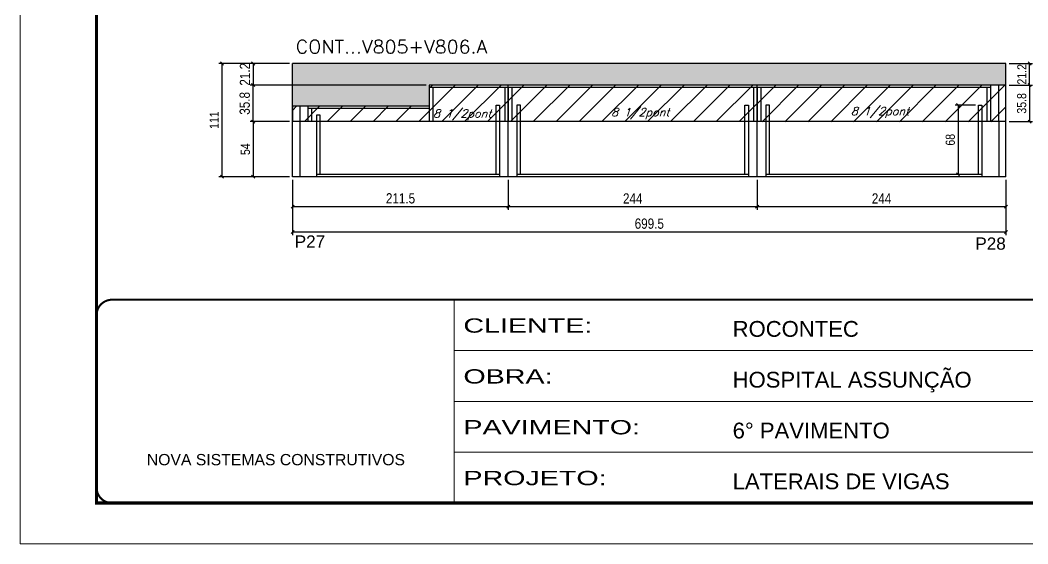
# Model space of a CAD drawing. Extents: x -20960 to -5926, y -2106 to 21915.
# Drawn here: x -9023 to -8035, y 17420 to 17933 of the extents above; entities that cross this region are included whole.
import ezdxf

# ---------------------------------------------------------------- set-up
doc = ezdxf.new("R2010")
doc.units = 0
doc.linetypes.add('CONTINUO', pattern=[0])
doc.linetypes.add('DASHED', pattern=[0.75, 0.5, -0.25])
for name, color, linetype in [('5', 5, 'Continuous'), ('COTA', 241, 'Continuous'), ('Painéis', 200, 'Continuous'), ('SARR_2.2x7', 40, 'Continuous'), ('SARR_3.5x7', 81, 'Continuous'), ('texto', 7, 'Continuous')]:
    doc.layers.add(name, color=color, linetype=linetype)
for name, color, linetype, lineweight in [('Folhas', 255, 'Continuous', 9), ('Hachura', 251, 'Continuous', 9), ('SARRAFO DE PRESSAO', 251, 'DASHED', 9), ('Texto Seção', 7, 'Continuous', 15)]:
    doc.layers.add(name, color=color, linetype=linetype, lineweight=lineweight)
doc.styles.add('ARIAL', font='arial.ttf')
doc.styles.add('COTA TECNICA', font='techl___.ttf', dxfattribs={"height": 10})
doc.styles.add('COTA TECNICA-50', font='techl___.ttf', dxfattribs={"height": 9})
doc.styles.add('REGUA-120', font='ROMANS.shx', dxfattribs={"height": 15})
doc.styles.add('Romans', font='romans.shx')
doc.styles.get("Standard").update_dxf_attribs({"font": 'arial.ttf'})
doc.styles.add('Tecnologia', font='')
doc.styles.get('Tecnologia').set_extended_font_data('Forgotten Futurist')
doc.dimstyles.new('COTA PAINEL-50', dxfattribs={"dimtxt": 9, "dimasz": 3, "dimexe": 3, "dimexo": 3, "dimgap": 3, "dimtad": 1, "dimdec": 1, "dimzin": 12, "dimdsep": 46, "dimtxsty": 'COTA TECNICA-50', "dimblk1": 'OBLIQUE', "dimblk2": 'OBLIQUE', "dimsah": 1, "dimcen": 0.9, "dimclrd": 4, "dimclre": 4, "dimclrt": 240, "dimadec": 1, "dimazin": 3, "dimtfac": 1, "dimtdec": 1, "dimtmove": 0, "dimatfit": 3, "dimfxl": 1, "dimtolj": 1, "dimtzin": 12, "dimarcsym": 0})
doc.dimstyles.new('PAINEL', dxfattribs={"dimtxt": 10, "dimasz": 3, "dimexe": 3, "dimexo": 3, "dimgap": 3, "dimtad": 1, "dimdec": 1, "dimzin": 12, "dimdsep": 46, "dimtxsty": 'COTA TECNICA', "dimblk1": 'OBLIQUE', "dimblk2": 'OBLIQUE', "dimsah": 1, "dimcen": 0.9, "dimclrd": 4, "dimclre": 4, "dimclrt": 240, "dimadec": 1, "dimazin": 3, "dimtfac": 1, "dimtdec": 1, "dimtmove": 0, "dimatfit": 3, "dimfxl": 1, "dimtolj": 1, "dimtzin": 12, "dimarcsym": 0})

# ---------------------------------------------------------------- blocks, each defined once
blk = doc.blocks.new('9999999999')
at = {"color": 30, "linetype": 'CONTINUO'}
for p, q in [((98564.56, 34230.21), (98564.56, 34429.45)), ((98564.56, 34379.64), (99583.98, 34379.64)), ((98564.56, 34329.83), (99487.98, 34329.83)), ((98564.56, 34280.02), (99487.98, 34280.02))]:
    blk.add_line(p, q, dxfattribs=at)
at = {"color": 30, "linetype": 'CONTINUO', "const_width": 2}
blk.add_lwpolyline([(99583.98, 34230.21), (99583.98, 34414.45, 0.414214), (99568.98, 34429.45), (98228.98, 34429.45, 0.414214), (98213.98, 34414.45), (98213.98, 34245.21, 0.414214), (98228.98, 34230.21), (99583.98, 34230.21)], format="xyb", dxfattribs=at)
at = {"layer": 'Folhas'}
blk.add_lwpolyline([(98138.98, 34190.21), (99623.98, 34190.21), (99623.98, 35240.21), (98138.98, 35240.21)], close=True, dxfattribs=at)
at = {"layer": 'Folhas', "color": 30, "const_width": 3}
blk.add_lwpolyline([(98213.98, 34230.21), (99583.98, 34230.21), (99583.98, 35200.21), (98213.98, 35200.21)], close=True, dxfattribs=at)
at = {"color": 7, "linetype": 'Continuous', "ltscale": 5, "style": 'ARIAL'}
for s, height, p in [('ROCONTEC', 15.483, (98837.68, 34393.13)), ('HOSPITAL ASSUNÇÃO', 15.4829, (98837.68, 34343.32)), ('6° PAVIMENTO', 15.4829, (98837.68, 34293.51)), ('NOVA SISTEMAS CONSTRUTIVOS', 11.0592, (98263.19, 34267.21)), ('LATERAIS DE VIGAS', 15.4829, (98837.68, 34243.7))]:
    blk.add_text(s, height=height, dxfattribs=at).set_placement(p)
at = {"layer": 'Folhas', "color": 7, "style": 'Tecnologia', "width": 1.5}
for s, p in [('CLIENTE:', (98573.65, 34397.17)), ('OBRA:', (98573.65, 34347.31)), ('PAVIMENTO:', (98573.65, 34297.5)), ('PROJETO:', (98573.65, 34247.69))]:
    blk.add_text(s, height=14, dxfattribs=at).set_placement(p)
blk = doc.blocks.new('_Oblique')
at = {"color": 0, "linetype": 'ByBlock', "lineweight": -2}
blk.add_line((-0.5, -0.5), (0.5, 0.5), dxfattribs=at)
blk = doc.blocks.new('*D218')
at = {"layer": 'COTA', "color": 4, "lineweight": -2, "ltscale": 25, "transparency": 16777216}
for p, q in [((-8300.77, 17776.46), (-8300.77, 17747.1)), ((-8056.77, 17776.46), (-8056.77, 17747.1)), ((-8056.77, 17750.1), (-8300.77, 17750.1))]:
    blk.add_line(p, q, dxfattribs=at)
at = {"layer": 'Defpoints', "color": 0, "ltscale": 25, "transparency": 16777216}
for p in [(-8300.77, 17779.46), (-8056.77, 17779.46), (-8300.77, 17750.1)]:
    blk.add_point(p, dxfattribs=at)
at = {"layer": 'COTA', "color": 4, "lineweight": -2, "ltscale": 25, "transparency": 16777216, "xscale": 3, "yscale": 3, "zscale": 3, "rotation": 180}
blk.add_blockref('_Oblique', (-8300.77, 17750.1), dxfattribs=at)
at = {"layer": 'COTA', "color": 4, "lineweight": -2, "ltscale": 25, "transparency": 16777216, "xscale": 3, "yscale": 3, "zscale": 3}
blk.add_blockref('_Oblique', (-8056.77, 17750.1), dxfattribs=at)
at = {"layer": 'COTA', "color": 240, "ltscale": 25, "transparency": 16777216, "insert": (-8178.77, 17758.18), "char_height": 10, "attachment_point": 5, "style": 'COTA TECNICA'}
blk.add_mtext('\\A1;244', dxfattribs=at)
blk = doc.blocks.new('*D219')
at = {"layer": 'COTA', "color": 4, "lineweight": -2, "ltscale": 25, "transparency": 16777216}
for p, q in [((-8544.77, 17776.46), (-8544.77, 17747.1)), ((-8300.77, 17767.87), (-8300.77, 17747.1)), ((-8300.77, 17750.1), (-8544.77, 17750.1))]:
    blk.add_line(p, q, dxfattribs=at)
at = {"layer": 'Defpoints', "color": 0, "ltscale": 25, "transparency": 16777216}
for p in [(-8544.77, 17779.46), (-8300.77, 17770.87), (-8544.77, 17750.1)]:
    blk.add_point(p, dxfattribs=at)
at = {"layer": 'COTA', "color": 4, "lineweight": -2, "ltscale": 25, "transparency": 16777216, "xscale": 3, "yscale": 3, "zscale": 3, "rotation": 180}
blk.add_blockref('_Oblique', (-8544.77, 17750.1), dxfattribs=at)
at = {"layer": 'COTA', "color": 4, "lineweight": -2, "ltscale": 25, "transparency": 16777216, "xscale": 3, "yscale": 3, "zscale": 3}
blk.add_blockref('_Oblique', (-8300.77, 17750.1), dxfattribs=at)
at = {"layer": 'COTA', "color": 240, "ltscale": 25, "transparency": 16777216, "insert": (-8422.77, 17758.18), "char_height": 10, "attachment_point": 5, "style": 'COTA TECNICA'}
blk.add_mtext('\\A1;244', dxfattribs=at)
blk = doc.blocks.new('*D220')
at = {"layer": 'COTA', "color": 4, "lineweight": -2, "ltscale": 25, "transparency": 16777216}
for p, q in [((-8756.27, 17776.46), (-8756.27, 17747.11)), ((-8544.77, 17776.46), (-8544.77, 17747.11)), ((-8544.77, 17750.11), (-8756.27, 17750.11))]:
    blk.add_line(p, q, dxfattribs=at)
at = {"layer": 'Defpoints', "color": 0, "ltscale": 25, "transparency": 16777216}
for p in [(-8756.27, 17779.46), (-8544.77, 17779.46), (-8756.27, 17750.11)]:
    blk.add_point(p, dxfattribs=at)
at = {"layer": 'COTA', "color": 4, "lineweight": -2, "ltscale": 25, "transparency": 16777216, "xscale": 3, "yscale": 3, "zscale": 3, "rotation": 180}
blk.add_blockref('_Oblique', (-8756.27, 17750.11), dxfattribs=at)
at = {"layer": 'COTA', "color": 4, "lineweight": -2, "ltscale": 25, "transparency": 16777216, "xscale": 3, "yscale": 3, "zscale": 3}
blk.add_blockref('_Oblique', (-8544.77, 17750.11), dxfattribs=at)
at = {"layer": 'COTA', "color": 240, "ltscale": 25, "transparency": 16777216, "insert": (-8650.52, 17758.22), "char_height": 10, "attachment_point": 5, "style": 'COTA TECNICA'}
blk.add_mtext('\\A1;211.5', dxfattribs=at)
blk = doc.blocks.new('*D221')
at = {"layer": 'COTA', "color": 4, "lineweight": -2, "ltscale": 25, "transparency": 16777216}
for p, q in [((-8625.27, 17869.27), (-8797.99, 17869.27)), ((-8794.99, 17833.47), (-8794.99, 17869.27)), ((-8759.27, 17833.47), (-8797.99, 17833.47))]:
    blk.add_line(p, q, dxfattribs=at)
at = {"layer": 'Defpoints', "color": 0, "ltscale": 25, "transparency": 16777216}
for p in [(-8794.99, 17869.27), (-8622.27, 17869.27), (-8756.27, 17833.47)]:
    blk.add_point(p, dxfattribs=at)
at = {"layer": 'COTA', "color": 4, "lineweight": -2, "ltscale": 25, "transparency": 16777216, "xscale": 3, "yscale": 3, "zscale": 3}
for p, rotation in [((-8794.99, 17869.27), 90), ((-8794.99, 17833.47), 270)]:
    blk.add_blockref('_Oblique', p, dxfattribs=dict(at, rotation=rotation))
at = {"layer": 'COTA', "color": 240, "ltscale": 25, "transparency": 16777216, "insert": (-8803.23, 17851.37), "char_height": 10, "attachment_point": 5, "rotation": 90, "style": 'COTA TECNICA'}
blk.add_mtext('\\A1;35.8', dxfattribs=at)
blk = doc.blocks.new('*D222')
at = {"layer": 'COTA', "color": 4, "lineweight": -2, "ltscale": 25, "transparency": 16777216}
for p, q in [((-8759.27, 17890.46), (-8797.99, 17890.46)), ((-8794.99, 17890.46), (-8794.99, 17869.27)), ((-8625.27, 17869.27), (-8797.99, 17869.27))]:
    blk.add_line(p, q, dxfattribs=at)
at = {"layer": 'Defpoints', "color": 0, "ltscale": 25, "transparency": 16777216}
for p in [(-8756.27, 17890.46), (-8794.99, 17869.27), (-8622.27, 17869.27)]:
    blk.add_point(p, dxfattribs=at)
at = {"layer": 'COTA', "color": 4, "lineweight": -2, "ltscale": 25, "transparency": 16777216, "xscale": 3, "yscale": 3, "zscale": 3}
for p, rotation in [((-8794.99, 17890.46), 90), ((-8794.99, 17869.27), 270)]:
    blk.add_blockref('_Oblique', p, dxfattribs=dict(at, rotation=rotation))
at = {"layer": 'COTA', "color": 240, "ltscale": 25, "transparency": 16777216, "insert": (-8803.05, 17879.87), "char_height": 10, "attachment_point": 5, "rotation": 90, "style": 'COTA TECNICA'}
blk.add_mtext('\\A1;21.2', dxfattribs=at)
blk = doc.blocks.new('*D223')
at = {"layer": 'COTA', "color": 4, "lineweight": -2, "ltscale": 25, "transparency": 16777216}
for p, q in [((-8756.27, 17776.46), (-8756.27, 17722.29)), ((-8056.77, 17776.46), (-8056.77, 17722.29)), ((-8056.77, 17725.29), (-8756.27, 17725.29))]:
    blk.add_line(p, q, dxfattribs=at)
at = {"layer": 'Defpoints', "color": 0, "ltscale": 25, "transparency": 16777216}
for p in [(-8756.27, 17779.46), (-8056.77, 17779.46), (-8756.27, 17725.29)]:
    blk.add_point(p, dxfattribs=at)
at = {"layer": 'COTA', "color": 4, "lineweight": -2, "ltscale": 25, "transparency": 16777216, "xscale": 3, "yscale": 3, "zscale": 3, "rotation": 180}
blk.add_blockref('_Oblique', (-8756.27, 17725.29), dxfattribs=at)
at = {"layer": 'COTA', "color": 4, "lineweight": -2, "ltscale": 25, "transparency": 16777216, "xscale": 3, "yscale": 3, "zscale": 3}
blk.add_blockref('_Oblique', (-8056.77, 17725.29), dxfattribs=at)
at = {"layer": 'COTA', "color": 240, "ltscale": 25, "transparency": 16777216, "insert": (-8406.52, 17733.43), "char_height": 10, "attachment_point": 5, "style": 'COTA TECNICA'}
blk.add_mtext('\\A1;699.5', dxfattribs=at)
blk = doc.blocks.new('*D258')
at = {"layer": 'COTA', "color": 4, "lineweight": -2, "transparency": 16777216}
for p, q in [((-8053.77, 17869.26), (-8030.61, 17869.26)), ((-8033.61, 17869.26), (-8033.61, 17833.46)), ((-8053.77, 17833.46), (-8030.61, 17833.46))]:
    blk.add_line(p, q, dxfattribs=at)
at = {"layer": 'Defpoints', "color": 0, "transparency": 16777216}
for p in [(-8056.77, 17869.26), (-8056.77, 17833.46), (-8033.61, 17833.46)]:
    blk.add_point(p, dxfattribs=at)
at = {"layer": 'COTA', "color": 4, "lineweight": -2, "transparency": 16777216, "xscale": 3, "yscale": 3, "zscale": 3}
for p, rotation in [((-8033.61, 17869.26), 90), ((-8033.61, 17833.46), 270)]:
    blk.add_blockref('_Oblique', p, dxfattribs=dict(at, rotation=rotation))
at = {"layer": 'COTA', "color": 240, "transparency": 16777216, "insert": (-8041.32, 17851.36), "char_height": 9, "attachment_point": 5, "rotation": 90, "style": 'COTA TECNICA-50'}
blk.add_mtext('\\A1;35.8', dxfattribs=at)
blk = doc.blocks.new('*D259')
at = {"layer": 'COTA', "color": 4, "lineweight": -2, "transparency": 16777216}
for p, q in [((-8053.77, 17890.46), (-8030.61, 17890.46)), ((-8033.61, 17869.26), (-8033.61, 17890.46)), ((-8053.77, 17869.26), (-8030.61, 17869.26))]:
    blk.add_line(p, q, dxfattribs=at)
at = {"layer": 'Defpoints', "color": 0, "transparency": 16777216}
for p in [(-8056.77, 17890.46), (-8033.61, 17890.46), (-8056.77, 17869.26)]:
    blk.add_point(p, dxfattribs=at)
at = {"layer": 'COTA', "color": 4, "lineweight": -2, "transparency": 16777216, "xscale": 3, "yscale": 3, "zscale": 3}
for p, rotation in [((-8033.61, 17890.46), 90), ((-8033.61, 17869.26), 270)]:
    blk.add_blockref('_Oblique', p, dxfattribs=dict(at, rotation=rotation))
at = {"layer": 'COTA', "color": 240, "transparency": 16777216, "insert": (-8041.16, 17879.86), "char_height": 9, "attachment_point": 5, "rotation": 90, "style": 'COTA TECNICA-50'}
blk.add_mtext('\\A1;21.2', dxfattribs=at)
blk = doc.blocks.new('*D277')
at = {"layer": 'COTA', "color": 4, "lineweight": -2, "transparency": 16777216}
for p, q in [((-8086.77, 17849.69), (-8106.74, 17849.69)), ((-8103.74, 17849.69), (-8103.74, 17781.69)), ((-8086.77, 17781.69), (-8106.74, 17781.69))]:
    blk.add_line(p, q, dxfattribs=at)
at = {"layer": 'Defpoints', "color": 0, "transparency": 16777216}
for p in [(-8083.77, 17849.69), (-8103.74, 17781.69), (-8083.77, 17781.69)]:
    blk.add_point(p, dxfattribs=at)
at = {"layer": 'COTA', "color": 4, "lineweight": -2, "transparency": 16777216, "xscale": 3, "yscale": 3, "zscale": 3}
for p, rotation in [((-8103.74, 17849.69), 90), ((-8103.74, 17781.69), 270)]:
    blk.add_blockref('_Oblique', p, dxfattribs=dict(at, rotation=rotation))
at = {"layer": 'COTA', "color": 240, "transparency": 16777216, "insert": (-8111.35, 17815.69), "char_height": 9, "attachment_point": 5, "rotation": 90, "style": 'COTA TECNICA-50'}
blk.add_mtext('\\A1;68', dxfattribs=at)
blk = doc.blocks.new('*D278')
at = {"layer": 'COTA', "color": 4, "lineweight": -2, "transparency": 16777216}
for p, q in [((-8759.27, 17833.46), (-8797.99, 17833.46)), ((-8794.99, 17833.46), (-8794.99, 17779.46)), ((-8759.27, 17779.46), (-8797.99, 17779.46))]:
    blk.add_line(p, q, dxfattribs=at)
at = {"layer": 'Defpoints', "color": 0, "transparency": 16777216}
for p in [(-8756.27, 17833.46), (-8794.99, 17779.46), (-8756.27, 17779.46)]:
    blk.add_point(p, dxfattribs=at)
at = {"layer": 'COTA', "color": 4, "lineweight": -2, "transparency": 16777216, "xscale": 3, "yscale": 3, "zscale": 3}
for p, rotation in [((-8794.99, 17833.46), 90), ((-8794.99, 17779.46), 270)]:
    blk.add_blockref('_Oblique', p, dxfattribs=dict(at, rotation=rotation))
at = {"layer": 'COTA', "color": 240, "transparency": 16777216, "insert": (-8802.59, 17806.46), "char_height": 9, "attachment_point": 5, "rotation": 90, "style": 'COTA TECNICA-50'}
blk.add_mtext('\\A1;54', dxfattribs=at)
blk = doc.blocks.new('*D279')
at = {"layer": 'COTA', "color": 4, "lineweight": -2, "transparency": 16777216}
for p, q in [((-8759.27, 17890.46), (-8828.68, 17890.46)), ((-8825.68, 17890.46), (-8825.68, 17779.46)), ((-8759.27, 17779.46), (-8828.68, 17779.46))]:
    blk.add_line(p, q, dxfattribs=at)
at = {"layer": 'Defpoints', "color": 0, "transparency": 16777216}
for p in [(-8756.27, 17890.46), (-8825.68, 17779.46), (-8756.27, 17779.46)]:
    blk.add_point(p, dxfattribs=at)
at = {"layer": 'COTA', "color": 4, "lineweight": -2, "transparency": 16777216, "xscale": 3, "yscale": 3, "zscale": 3}
for p, rotation in [((-8825.68, 17890.46), 90), ((-8825.68, 17779.46), 270)]:
    blk.add_blockref('_Oblique', p, dxfattribs=dict(at, rotation=rotation))
at = {"layer": 'COTA', "color": 240, "transparency": 16777216, "insert": (-8833.23, 17834.96), "char_height": 9, "attachment_point": 5, "rotation": 90, "style": 'COTA TECNICA-50'}
blk.add_mtext('\\A1;111', dxfattribs=at)

msp = doc.modelspace()

# ---------------------------------------------------------------- hatches: boundary and pattern name
at = {"layer": 'COTA', "linetype": 'ByBlock'}
h = msp.add_hatch(dxfattribs=at)
h.set_pattern_fill('AR-CONC', color=256, scale=0.03)
h.set_pattern_definition([(50, (1e-11, 1161.4615), (5.4655401, -0.4781726), [0.5715, -6.2865]), (355, (1e-11, 1161.4615), (-1.0573026, 5.7317054), [0.4572, -5.0292175]), (100.451445, (0.4555, 1161.4216), (4.4082374, 5.2535326), [0.4857003, -5.3427073]), (46.1842, (1e-11, 1162.9855), (8.1323712, -1.2612698), [0.85725, -9.42975]), (96.63556, (0.678, 1162.88), (7.122124, 7.4227837), [0.7285507, -8.0140682]), (351.18415, (1e-11, 1162.9855), (7.122124, 7.4227837), [0.685799, -7.543792]), (21, (0.762, 1162.6045), (4.5484317, -3.0679559), [0.5715, -6.2865]), (326, (0.762, 1162.6045), (1.8540609, 5.525639), [0.4572, -5.0292]), (71.451445, (1.141, 1162.349), (6.4024926, 2.457683), [0.4857003, -5.3426981]), (37.5, (1e-11, 1161.4615), (0.0926581, 2.53665117), [0, -4.96824, 0, -5.1054, 0, -5.04825]), (7.5, (1e-11, 1161.4615), (2.00458988, 3.00541724), [0, -2.91084, 0, -4.85394, 0, -1.92405]), (327.5, (-1.6993, 1161.4615), (4.06771786, -0.17186232), [0, -1.905, 0, -5.9436, 0, -7.8867]), (317.5, (-2.4613, 1161.4615), (4.44387544, 0.7627947), [0, -2.4765, 0, -3.94716, 0, -5.6007])])
h.paths.add_polyline_path([(-8622.27, 17867.07), (-8622.27, 17869.26), (-8056.77, 17869.26), (-8056.77, 17890.46), (-8756.27, 17890.46), (-8756.27, 17848.46), (-8622.27, 17848.46)])
at = {"layer": 'Hachura', "ltscale": 25}
h = msp.add_hatch(dxfattribs=at)
h.set_pattern_fill('ANSI31', color=256, scale=5)
h.set_pattern_definition([(45, (-149073.29, -15360.479), (-11.2253202, 11.2253202), [])])
h.paths.add_polyline_path([(-8622.27, 17848.46), (-8756.27, 17848.46), (-8756.27, 17833.56), (-8056.77, 17833.36), (-8056.77, 17869.26), (-8622.27, 17869.26)])

# ---------------------------------------------------------------- linework, layer by layer
at = {"layer": 'COTA', "linetype": 'ByBlock'}
for p, q in [((-8056.77, 17890.46), (-8756.27, 17890.46)), ((-8756.27, 17848.47), (-8756.27, 17890.46)), ((-8056.77, 17869.26), (-8056.77, 17890.46))]:
    msp.add_line(p, q, dxfattribs=at)
at = {"layer": 'Painéis'}
for p, q in [((-8056.77, 17869.26), (-8622.27, 17869.26)), ((-8622.27, 17848.46), (-8756.27, 17848.46)), ((-8056.77, 17833.46), (-8756.27, 17833.46))]:
    msp.add_line(p, q, dxfattribs=at)
at = {"layer": 'Painéis', "ltscale": 25}
for p, q in [((-8622.27, 17869.26), (-8622.27, 17848.46)), ((-8544.77, 17833.46), (-8544.77, 17869.26)), ((-8300.77, 17833.46), (-8300.77, 17869.26)), ((-8056.77, 17833.46), (-8056.77, 17869.26)), ((-8056.77, 17779.46), (-8056.77, 17869.26)), ((-8756.27, 17848.46), (-8756.27, 17833.46)), ((-8544.77, 17779.46), (-8544.77, 17833.46)), ((-8300.77, 17779.46), (-8300.77, 17833.46))]:
    msp.add_line(p, q, dxfattribs=at)
msp.add_lwpolyline([(-8056.77, 17779.46), (-8756.27, 17779.46), (-8756.27, 17848.46)], dxfattribs=at)
at = {"layer": 'SARR_2.2x7', "linetype": 'Continuous'}
for p, q in [((-8544.77, 17867.06), (-8622.27, 17867.06)), ((-8300.77, 17867.06), (-8544.77, 17867.06)), ((-8071.77, 17867.06), (-8300.77, 17867.06)), ((-8063.77, 17833.46), (-8063.77, 17869.26)), ((-8749.27, 17848.46), (-8749.27, 17833.46)), ((-8622.27, 17846.26), (-8741.27, 17846.26)), ((-8749.27, 17833.46), (-8749.27, 17779.46))]:
    msp.add_line(p, q, dxfattribs=at)
at = {"layer": 'SARR_2.2x7', "linetype": 'Continuous', "ltscale": 50}
for p, q in [((-8063.77, 17833.46), (-8063.77, 17779.49)), ((-8553.27, 17781.69), (-8732.77, 17781.69)), ((-8309.27, 17781.69), (-8536.27, 17781.69)), ((-8080.27, 17781.69), (-8292.27, 17781.69))]:
    msp.add_line(p, q, dxfattribs=at)
at = {"layer": 'SARR_3.5x7'}
for p, q in [((-8622.27, 17867.07), (-8622.27, 17833.46)), ((-8548.27, 17867.06), (-8548.27, 17833.46)), ((-8544.77, 17867.06), (-8544.77, 17833.46)), ((-8541.27, 17867.06), (-8541.27, 17833.46)), ((-8304.27, 17867.06), (-8304.27, 17833.46)), ((-8300.77, 17867.06), (-8300.77, 17833.46)), ((-8297.27, 17867.06), (-8297.27, 17833.46)), ((-8075.27, 17833.46), (-8075.27, 17867.06)), ((-8741.27, 17848.46), (-8741.27, 17833.46)), ((-8737.77, 17846.26), (-8737.77, 17833.46))]:
    msp.add_line(p, q, dxfattribs=at)
for points in [[(-8618.77, 17867.07), (-8618.77, 17833.46)], [(-8071.77, 17869.26), (-8071.77, 17833.46)], [(-8556.77, 17781.69), (-8556.77, 17849.69), (-8553.27, 17849.69), (-8553.27, 17779.49)], [(-8532.77, 17781.69), (-8532.77, 17849.69), (-8536.27, 17849.69), (-8536.27, 17779.49)], [(-8312.77, 17781.69), (-8312.77, 17849.69), (-8309.27, 17849.69), (-8309.27, 17779.49)], [(-8288.77, 17781.69), (-8288.77, 17849.69), (-8292.27, 17849.69), (-8292.27, 17779.49)], [(-8083.77, 17781.69), (-8083.77, 17849.69), (-8080.27, 17849.69), (-8080.27, 17779.49)], [(-8729.27, 17781.69), (-8729.27, 17839.69), (-8732.77, 17839.69), (-8732.77, 17779.49)]]:
    msp.add_lwpolyline(points, dxfattribs=at)

# ---------------------------------------------------------------- block references
at = {"layer": 'SARRAFO DE PRESSAO', "color": 6, "linetype": 'ByBlock'}
msp.add_blockref('9999999999', (-107162.48, -16770.54), dxfattribs=at)

# ---------------------------------------------------------------- texts
at = {"layer": '5', "linetype": 'Continuous'}
for s, p in [('P27', (-8754.23, 17709.92)), ('P28', (-8086.78, 17707.96))]:
    msp.add_text(s, height=12, rotation=359.99996, dxfattribs=at).set_placement(p)
at = {"layer": 'texto', "color": 2, "char_height": 8, "attachment_point": 5, "style": 'Romans'}
for insert in [(-8590, 17840.17), (-8415.39, 17841.33), (-8180.35, 17842.42)]:
    msp.add_mtext('{\\Q19;\\C256;8 1/2pont}', dxfattribs=dict(at, insert=insert))
at = {"layer": 'Texto Seção', "style": 'REGUA-120', "width": 1.05}
msp.add_text('CONT...V805+V806.A', height=13, dxfattribs=at).set_placement((-8753.26, 17900.43))

# ---------------------------------------------------------------- dimensions: what is measured, and where the dimension line sits
at = {"layer": 'COTA'}
for base, p1, p2, picture, middle in [((-8825.68, 17779.46), (-8756.27, 17890.46), (-8756.27, 17779.46), '*D279', (-8833.23, 17834.96)), ((-8033.61, 17833.46), (-8056.77, 17869.26), (-8056.77, 17833.46), '*D258', (-8041.32, 17851.36)), ((-8103.74, 17781.69), (-8083.77, 17849.69), (-8083.77, 17781.69), '*D277', (-8111.35, 17815.69)), ((-8794.99, 17779.46), (-8756.27, 17833.46), (-8756.27, 17779.46), '*D278', (-8802.59, 17806.46))]:
    dim = msp.add_linear_dim(base=base, p1=p1, p2=p2, angle=90, dimstyle='COTA PAINEL-50', dxfattribs=at)
    dim.commit()
    dim.dimension.update_dxf_attribs({"geometry": picture, "text_midpoint": middle})
at = {"layer": 'COTA', "ltscale": 25}
dim = msp.add_linear_dim(base=(-8794.99, 17869.27), p1=(-8756.27, 17890.46), p2=(-8622.27, 17869.27), angle=90, dimstyle='PAINEL', dxfattribs=at)
dim.commit()
dim.dimension.update_dxf_attribs({"geometry": '*D222', "text_midpoint": (-8794.99, 17879.87), "dimtype": 160})
at = {"layer": 'COTA'}
dim = msp.add_linear_dim(base=(-8033.61, 17890.46), p1=(-8056.77, 17869.26), p2=(-8056.77, 17890.46), angle=90, dimstyle='COTA PAINEL-50', dxfattribs=at)
dim.commit()
dim.dimension.update_dxf_attribs({"geometry": '*D259', "text_midpoint": (-8033.61, 17879.86), "dimtype": 160})
at = {"layer": 'COTA', "ltscale": 25}
for base, p1, p2, angle, picture, middle in [((-8794.99, 17869.27), (-8756.27, 17833.47), (-8622.27, 17869.27), 90, '*D221', (-8803.23, 17851.37)), ((-8756.27, 17725.29), (-8056.77, 17779.46), (-8756.27, 17779.46), 180, '*D223', (-8406.52, 17733.43)), ((-8300.77, 17750.1), (-8056.77, 17779.46), (-8300.77, 17779.46), 180, '*D218', (-8178.77, 17758.18))]:
    dim = msp.add_linear_dim(base=base, p1=p1, p2=p2, angle=angle, dimstyle='PAINEL', dxfattribs=at)
    dim.commit()
    dim.dimension.update_dxf_attribs({"geometry": picture, "text_midpoint": middle})
for base, p1, p2, picture, middle in [((-8756.27, 17750.11), (-8544.77, 17779.46), (-8756.27, 17779.46), '*D220', (-8650.52, 17758.22)), ((-8544.77, 17750.1), (-8300.77, 17770.87), (-8544.77, 17779.46), '*D219', (-8422.77, 17758.18))]:
    dim = msp.add_linear_dim(base=base, p1=p1, p2=p2, angle=180, dimstyle='PAINEL', override={"dimtmove": 1}, dxfattribs=at)
    dim.commit()
    dim.dimension.update_dxf_attribs({"geometry": picture, "text_midpoint": middle})

doc.saveas('drawing.dxf')
